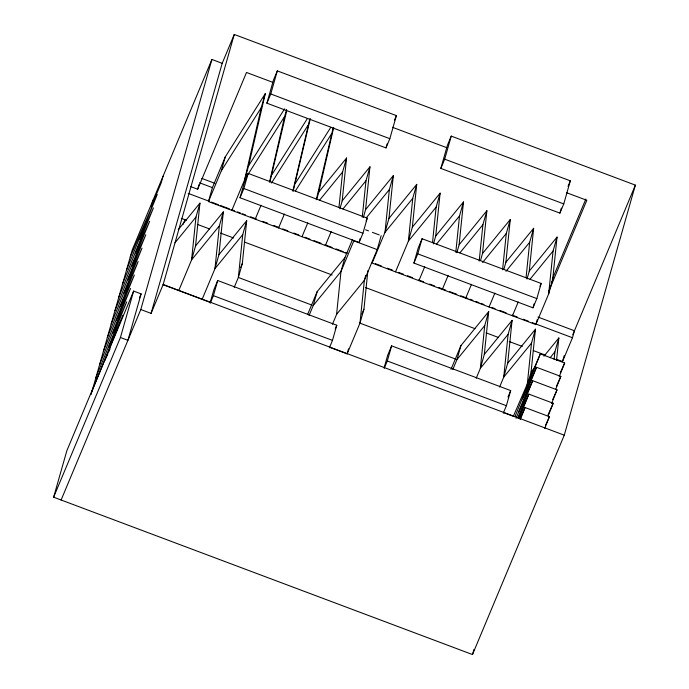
<?xml version="1.0" encoding="UTF-8"?>
<svg xmlns="http://www.w3.org/2000/svg" width="689" height="689" viewBox="0 0 689 689"><rect width="100%" height="100%" fill="white"/><g stroke="black" fill="none" stroke-linecap="round" stroke-linejoin="round"><path stroke-width="1.03" d="M178.27 229.652L199.939 203.109L195.969 217.061L191.594 259.856L178.744 290.577M195.564 245.904L223.322 211.893L219.352 225.846L191.594 259.856L195.564 245.904L199.939 203.109M219.352 225.846L214.977 268.641L202.127 299.362M218.947 254.689L246.705 220.678L242.735 234.63L214.977 268.641L218.947 254.689L223.322 211.893M234.217 287.339L238.368 277.426L242.735 234.63M238.368 277.426L242.33 263.474L246.705 220.678M338.988 207.294L342.597 171.983L346.558 158.031L318.809 192.042L316.819 199.018M339.927 208.801L342.192 200.826L346.558 158.031M332.451 324.252L336.594 314.339L340.969 271.544L344.931 257.591L352.398 239.755M362.259 217.147L365.98 180.768L369.95 166.816L342.192 200.826M363.31 217.586L365.575 209.611L369.95 166.816M329.592 347.265L347.127 353.853L359.977 323.124L364.352 280.328L365.764 275.35M359.977 323.124L363.947 309.172L367.883 270.656M526.999 279.079L529.273 271.104L557.031 237.094L552.656 279.889L548.685 293.841L535.835 324.571L372.138 263.069L384.996 232.348L389.363 189.553L393.333 175.6L365.575 209.611M385.272 231.349L388.958 218.396L393.333 175.6M388.958 218.396L416.716 184.385L412.745 198.337L408.379 241.133L395.529 271.854M412.349 227.181L440.099 193.17L436.137 207.122L408.379 241.133L412.349 227.181L416.716 184.385M432.528 242.433L436.137 207.122M433.459 243.94L435.732 235.965L440.099 193.17M455.799 252.286L459.52 215.907L463.49 201.955L435.732 235.965M456.85 252.725L459.115 244.75L463.49 201.955M479.191 261.071L482.903 224.692L486.873 210.739L459.115 244.75M480.517 260.511L482.498 253.535L486.873 210.739M450.985 369.39L460.932 345.611L488.69 311.6L484.729 325.553L480.354 368.348L476.211 378.261M484.324 354.396L512.082 320.385L508.112 334.337L480.354 368.348L484.324 354.396L488.69 311.6M502.574 269.855L506.286 233.476L510.256 219.524L482.498 253.535M503.9 269.296L505.881 262.32L510.256 219.524M508.112 334.337L503.737 377.133L499.594 387.046M507.707 363.181L535.465 329.17L531.495 343.122L503.737 377.133L507.707 363.181L512.082 320.385M526.069 277.572L529.677 242.261L533.639 228.309L505.881 262.32M529.273 271.104L533.639 228.309M527.231 384.85L531.495 343.122M528.541 380.931L531.09 371.965L535.465 329.17M548.685 293.841L553.06 251.046L557.031 237.094M554.111 359.391L554.878 351.907L558.848 337.954L543.957 356.204M556.548 360.416L558.848 337.954M346.808 253.552L208.448 201.576L212.41 187.623L225.269 156.903L265.231 93.704L261.26 107.656L244.681 179.64L231.831 210.36M286.633 109.465L284.652 116.441L244.681 179.64L248.651 165.687L265.231 93.704M269.752 181.121L284.652 116.441M269.769 182.447L286.693 110.834M292.894 190.948L309.731 119.249M293.152 191.232L310.317 118.577M316.277 199.732L333.123 128.033M318.809 192.042L333.709 127.362M222.194 63.328L211.902 59.461L140.797 309.525L151.08 313.383L222.194 63.328L234.269 34.45L635.37 185.126L564.265 435.181L472.499 654.55L53.63 497.191L66.833 450.77L133.632 291.085L141.116 293.893L127.913 340.323L120.429 337.507L133.632 291.085M91.069 394.659L132.219 249.952L211.902 59.461M153.104 200.025L151.124 207.001L161.08 183.188L163.06 176.212M151.08 313.383L163.164 284.505L234.269 34.45M190.75 186.616L197.674 189.217L198.983 184.618M208.448 201.576L221.298 170.855L225.269 156.903M210.128 302.859L213.857 289.742L217.707 280.518L336.783 325.251L332.486 340.392L329.394 347.764M240.013 197.743L244.319 182.611L248.169 173.395L367.246 218.129L362.948 233.261L359.09 242.476L240.013 197.743L243.872 188.528L248.169 173.395M266.901 103.178L273.464 80.096L277.322 70.881L396.399 115.614L389.836 138.696L385.978 147.911L266.901 103.178L270.76 93.962L277.322 70.881M210.317 303.031L213.409 295.659L217.707 280.518M309.06 315.467L313.211 305.554L317.181 291.602L344.931 257.591M359.09 242.476L360.235 238.446M385.978 147.911L387.123 143.898M347.127 353.853L348.548 348.867M336.594 314.339L364.352 280.328L377.202 249.607L381.172 235.655M384.316 367.177L387.752 355.068L391.61 345.852L510.687 390.585L506.381 405.718L503.297 413.09M413.917 263.077L418.214 247.937L422.073 238.721L541.149 283.455L536.843 298.587L532.993 307.811L413.917 263.077L417.767 253.853L422.073 238.721M440.839 168.4L447.402 145.319L451.252 136.103L570.328 180.837L563.766 203.91L559.916 213.134L440.839 168.4L444.689 159.176L451.252 136.103M384.221 368.357L387.304 360.984L391.61 345.852M452.819 369.476L456.971 359.563L460.932 345.611M532.993 307.811L534.139 303.771M559.916 213.134L561.337 208.112M535.835 324.571L537.256 319.584M472.499 654.55L473.972 649.382M556.471 359.279L562.508 361.544L564.205 355.567M562.508 361.544L572.464 337.739L574.454 330.754L537.971 317.052M126.423 270.346L157.247 194.505L130.238 256.928M122.608 283.765L153.432 207.923L139.273 239.617M118.792 297.183L149.616 221.341L135.457 253.035M114.977 310.601L145.801 234.76L131.642 266.454M111.162 324.019L141.986 248.178L127.827 279.872M107.346 337.438L138.17 261.596L124.011 293.29M103.522 350.856L134.355 275.014L120.196 306.708M99.707 364.266L130.531 288.433L116.381 320.127M95.892 377.684L126.716 301.851L112.565 333.545M92.076 391.102L122.9 315.269L108.75 346.963M514.907 416.819L540.348 353.87L564.661 363.008L559.192 376.737M516.07 418.352L536.533 367.289L560.846 376.427L555.773 389.173M517.87 417.973L532.709 380.707L557.031 389.845L551.562 403.573M519.127 418.645L528.894 394.125L553.215 403.263L548.143 416.01M520.393 419.308L525.078 407.543L549.4 416.681L544.715 428.446M53.63 497.191L120.429 337.507M139.454 297.863L141.116 293.893M61.114 500.007L140.797 309.525M182.869 224.605L184.928 219.696M197.674 189.217L246.507 72.466L272.689 82.301M255.214 219.145L261.019 205.27M240.676 267.435L242.33 263.474M278.597 227.93L284.402 214.055M301.989 236.715L307.794 222.84M325.372 245.499L331.176 231.625M307.638 314.399L317.181 291.602M394.47 120.222L396.399 115.614M366.092 220.893L367.246 218.129M335.242 328.946L336.783 325.251M361.871 314.132L363.947 309.172M418.912 280.647L424.717 266.764M442.295 289.432L448.1 275.548M465.678 298.216L471.483 284.342M489.061 307.001L494.866 293.126M512.452 315.786L518.257 301.911M568.02 186.366L570.328 180.837M539.995 286.219L541.149 283.455M552.32 279.174L585.848 199.035M551.415 282.86L552.656 279.889M548.625 291.576L586.813 200.301L566.677 192.739M507.991 397.036L510.687 390.585M572.792 334.725L635.37 185.126M104.935 360.381L107.932 353.655M108.793 351.734L110.076 348.858M540.348 353.87L513.339 416.285L503.556 412.616M522.374 398.983L536.533 367.289M518.559 412.401L532.709 380.707M518.171 418.137L528.894 394.125M519.937 419.067L525.078 407.543M560.372 372.611L564.661 363.008M556.557 386.029L560.846 376.427M552.742 399.448L557.031 389.845M548.074 414.787L553.215 403.263M545.542 425.32L549.4 416.681M221.298 170.855L261.26 107.656M248.651 165.687L284.617 108.81M272.034 174.472L307.432 118.491M271.492 183.007L308.035 125.226M295.417 183.257L330.823 127.276M295.452 190.887L331.418 134.01M174.98 242.778L195.969 217.061M319.575 200.189L342.597 171.983M342.958 208.974L365.98 180.768M366.35 217.758L389.363 189.553M313.211 305.554L340.969 271.544L353.819 240.823L377.202 249.607M384.996 232.348L412.745 198.337M436.499 244.113L459.52 215.907M459.89 252.897L482.903 224.692M482.593 262.509L506.286 233.476M505.976 271.294L529.677 242.261M456.971 359.563L484.729 325.553M530.039 279.252L553.06 251.046M531.09 371.965L535.155 366.987M550.141 357.712L554.878 351.907M392.497 127.31L446.86 147.73M444.689 159.176L563.766 203.91M270.76 93.962L389.836 138.696M365.583 229.799L368.503 230.893M372.404 232.357L379.226 234.923M243.872 188.528L362.948 233.261M417.767 253.853L536.843 298.587M201.851 178.434L214.942 183.343M199.509 182.774L212.591 187.692M188.235 193.394L209.361 201.326M211.368 202.084L218.413 204.728M220.428 205.486L229.48 208.888M231.487 209.637L234.51 210.774M237.524 211.911L240.539 213.039M242.554 213.797L245.568 214.934M250.598 216.82L256.635 219.085M262.673 221.358L267.702 223.245M273.731 225.51L278.761 227.396M282.783 228.912L287.813 230.798M293.85 233.071L298.88 234.958M304.917 237.223L309.947 239.117M313.969 240.625L321.005 243.269M325.036 244.784L332.072 247.429M336.094 248.936L343.139 251.58M345.146 252.338L347.161 253.096M375.324 263.672L381.361 265.945M387.39 268.21L392.42 270.097M398.457 272.362L403.487 274.256M407.509 275.764L412.539 277.658M418.576 279.923L423.606 281.81M429.643 284.083L434.664 285.969M438.695 287.477L445.731 290.121M449.753 291.636L456.798 294.281M460.82 295.796L467.857 298.44M469.872 299.19L472.887 300.326M475.91 301.463L478.924 302.592M480.939 303.349L483.954 304.486M491.998 307.509L495.021 308.638M500.05 310.532L506.079 312.797M512.116 315.062L517.146 316.949M523.184 319.222L528.213 321.108M532.235 322.624L572.464 337.739M181.293 218.335L186.323 220.23M197.39 224.381L209.456 228.92M220.523 233.071L233.597 237.989M244.664 242.14L332.167 275.014M365.359 287.485L474.997 328.67M486.064 332.83L498.138 337.36M509.197 341.52L522.271 346.429M533.338 350.589L545.412 355.119M238.463 277.503L311.962 305.115M359.279 322.891L455.937 359.202M213.409 295.659L332.486 340.392M387.304 360.984L506.381 405.718M163.164 284.505L564.265 435.181M163.155 284.721L209.921 302.29"/></g></svg>
